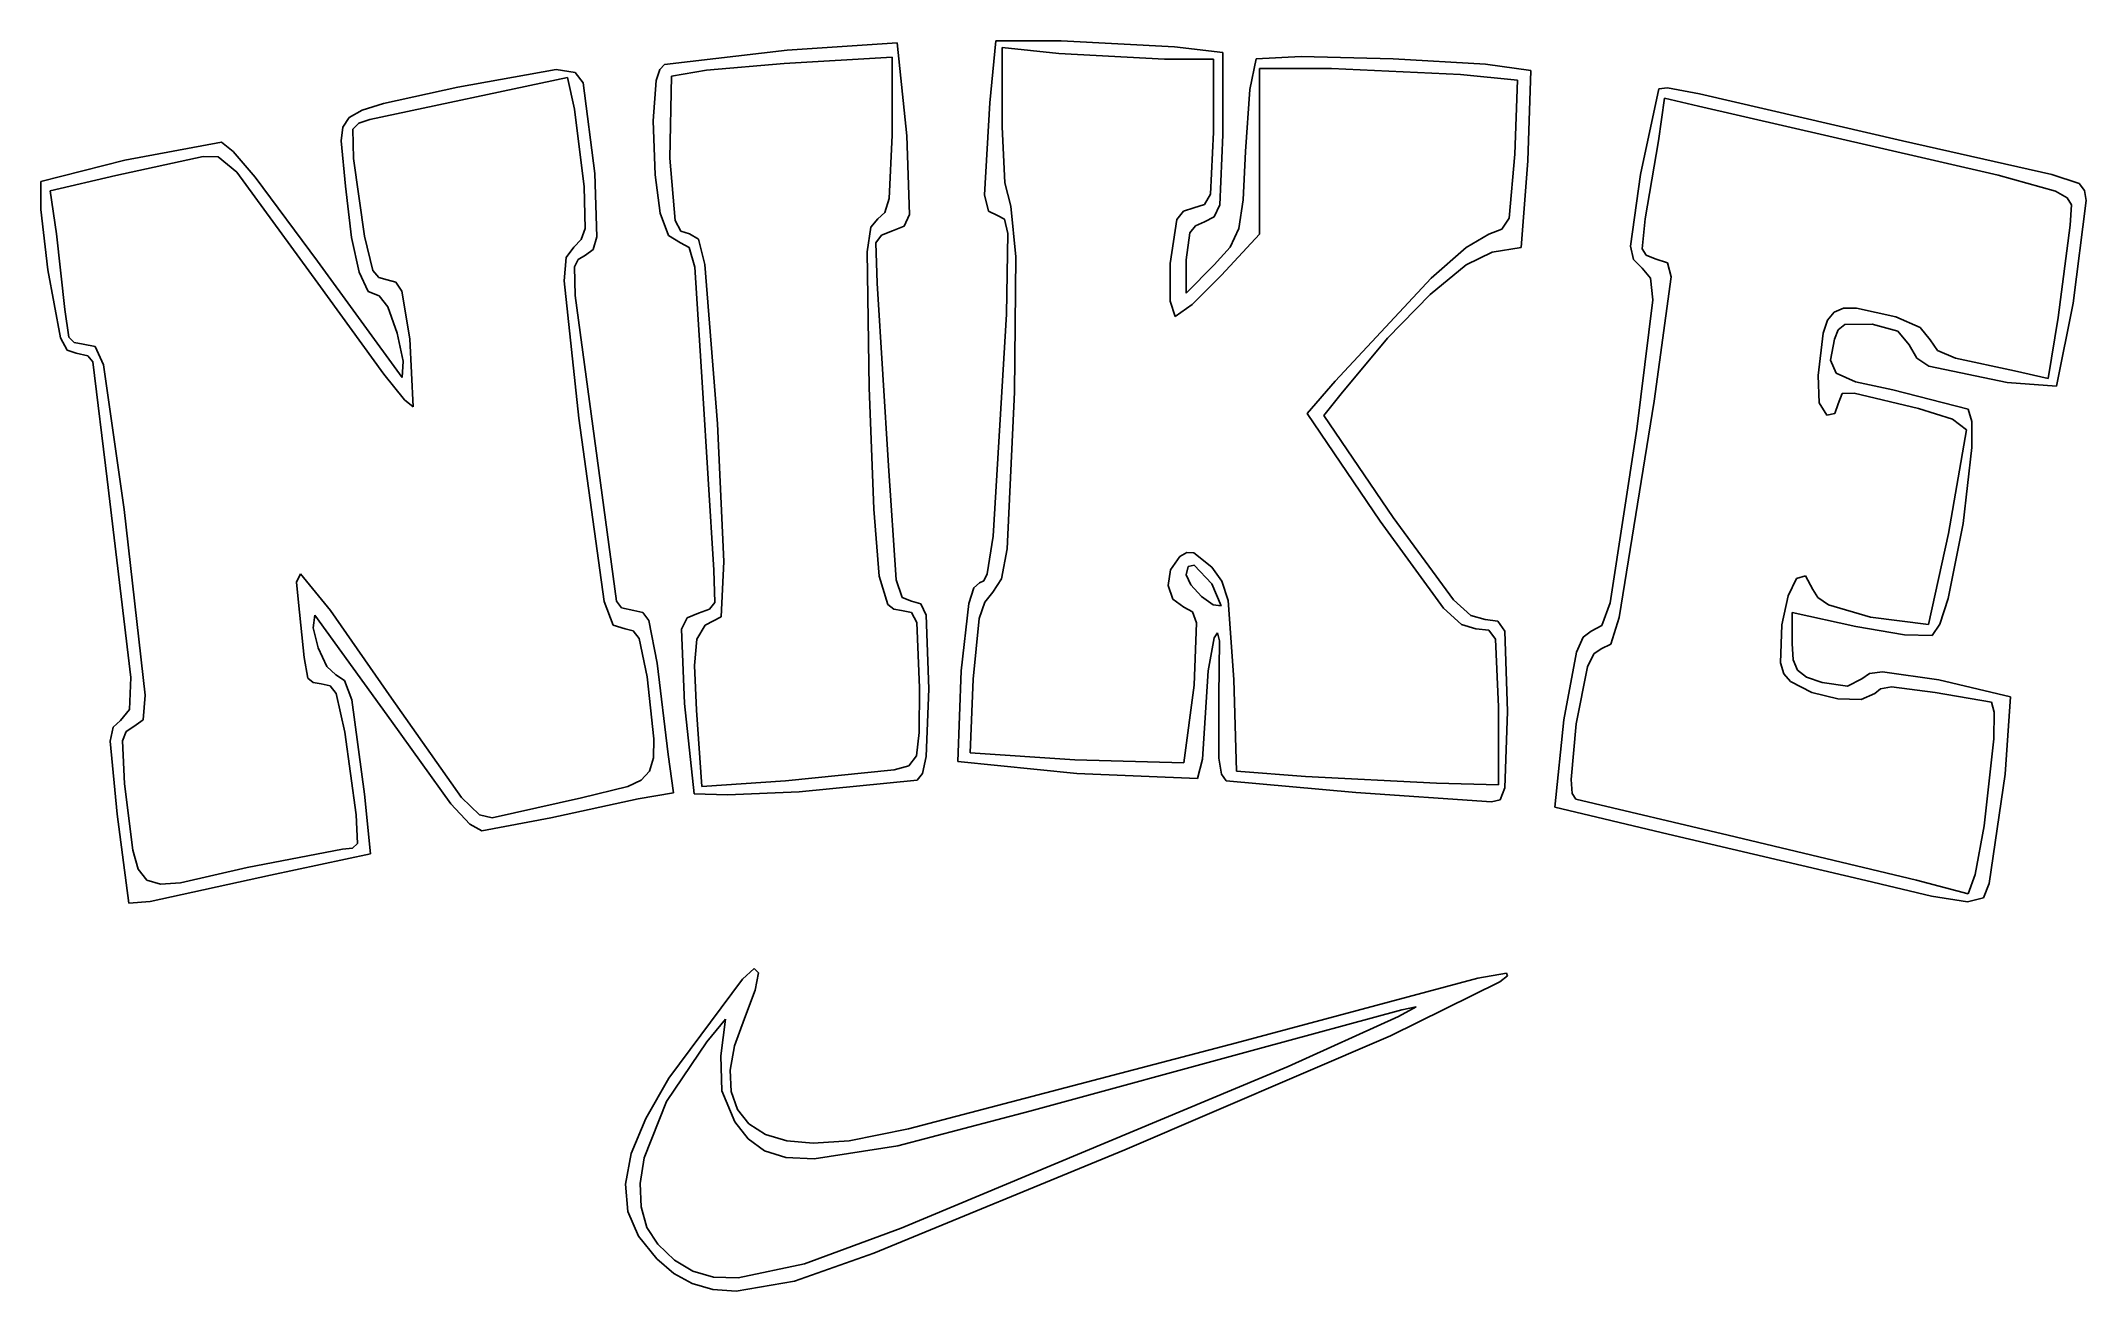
# Model space of a CAD drawing. Extents: x 2.7 to 81.3, y 31.3 to 79.3.
import ezdxf

# ---------------------------------------------------------------- set-up
doc = ezdxf.new("R2010")
doc.units = 0

msp = doc.modelspace()

# ---------------------------------------------------------------- linework, layer by layer
at = {"layer": 'Image'}
for p, q in [((26.67335, 78.382297), (31.379081, 78.933296)), ((35.404589, 78.672024), (31.259455, 78.420604)), ((31.379081, 78.933296), (35.600653, 79.214511)), ((35.404589, 75.668861), (35.404589, 78.672024)), ((35.600653, 79.214511), (35.975059, 75.640662)), ((39.162271, 76.911737), (39.387167, 79.292984)), ((39.387167, 79.292984), (41.893789, 79.289915)), ((41.806331, 78.814073), (39.637917, 79.040717)), ((39.637917, 79.040717), (39.637917, 75.991854)), ((45.86327, 78.587429), (41.806331, 78.814073)), ((41.893789, 79.289915), (46.252492, 79.064387)), ((47.751794, 78.587429), (45.86327, 78.587429)), ((46.252492, 79.064387), (48.104573, 78.841926)), ((47.751794, 75.789747), (47.751794, 78.587429)), ((48.104573, 78.841926), (48.104573, 75.683043)), ((49.144599, 77.431342), (49.390484, 78.601187)), ((49.390484, 78.601187), (51.115389, 78.695674)), ((51.115389, 78.695674), (54.654743, 78.60384)), ((54.654743, 78.60384), (58.19835, 78.400997)), ((22.936686, 77.881873), (15.355818, 76.277233)), ((18.732125, 77.516555), (22.507737, 78.19253)), ((22.507737, 78.19253), (23.230775, 78.078753)), ((23.212309, 76.665106), (22.936686, 77.881873)), ((23.230775, 78.078753), (23.549005, 77.676112)), ((26.236261, 76.217254), (26.345828, 77.768657)), ((26.345828, 77.768657), (26.48317, 78.196782)), ((26.48317, 78.196782), (26.67335, 78.382297)), ((26.930176, 77.937335), (26.868846, 74.795073)), ((28.277862, 78.174932), (26.930176, 77.937335)), ((31.259455, 78.420604), (28.277862, 78.174932)), ((52.286152, 78.234652), (49.515682, 78.234652)), ((49.515682, 78.234652), (49.515682, 75.051774)), ((57.238465, 78.006603), (52.286152, 78.234652)), ((59.420312, 77.778556), (57.238465, 78.006603)), ((58.19835, 78.400997), (59.936011, 78.162455)), ((59.318686, 74.944216), (59.420312, 77.778556)), ((59.936011, 78.162455), (59.825804, 74.686091)), ((15.877205, 76.885976), (18.732125, 77.516555)), ((23.549005, 77.676112), (23.98726, 74.2044)), ((48.976933, 75.039215), (49.144599, 77.431342)), ((64.142627, 74.15792), (64.847452, 77.456257)), ((65.068693, 77.093477), (64.841001, 75.459206)), ((64.847452, 77.456257), (65.184524, 77.490493)), ((66.376204, 76.790315), (65.068693, 77.093477)), ((65.184524, 77.490493), (66.40958, 77.263332)), ((66.40958, 77.263332), (74.210094, 75.449025)), ((14.315396, 75.981721), (14.562419, 76.356085)), ((14.562419, 76.356085), (15.060731, 76.63788)), ((15.355818, 76.277233), (14.926557, 76.136514)), ((15.060731, 76.63788), (15.877205, 76.885976)), ((23.581345, 73.692826), (23.212309, 76.665106)), ((26.303452, 74.142941), (26.236261, 76.217254)), ((38.959207, 73.387063), (39.162271, 76.911737)), ((73.151762, 75.226717), (66.376204, 76.790315)), ((5.944089, 74.716883), (9.651844, 75.398193)), ((9.651844, 75.398193), (10.106301, 75.042399)), ((14.25279, 75.455914), (14.315396, 75.981721)), ((14.413339, 73.71449), (14.25279, 75.455914)), ((14.926557, 76.136514), (14.704639, 75.901453)), ((14.704639, 75.901453), (14.729016, 74.781159)), ((35.294474, 73.236475), (35.404589, 75.668861)), ((35.975059, 75.640662), (36.079033, 72.630178)), ((39.637917, 75.991854), (39.734755, 73.838595)), ((47.636197, 73.402304), (47.751794, 75.789747)), ((48.104573, 75.683043), (47.991529, 73.000714)), ((64.841001, 75.459206), (64.324842, 72.461562)), ((74.210094, 75.449025), (79.942727, 74.163948)), ((2.724323, 73.894163), (5.944089, 74.716883)), ((8.946289, 74.857258), (5.602868, 74.123125)), ((9.52149, 74.836627), (8.946289, 74.857258)), ((10.240609, 74.247153), (9.52149, 74.836627)), ((10.106301, 75.042399), (10.952507, 74.063626)), ((14.729016, 74.781159), (15.150507, 71.796464)), ((26.868846, 74.795073), (27.080988, 72.397917)), ((48.890181, 73.194795), (48.976933, 75.039215)), ((49.515682, 75.051774), (49.515682, 71.868894)), ((59.1036, 72.479838), (59.318686, 74.944216)), ((59.825804, 74.686091), (59.569836, 71.355494)), ((77.877781, 74.136391), (73.151762, 75.226717)), ((2.720659, 72.817123), (2.724323, 73.894163)), ((5.602868, 74.123125), (3.075846, 73.538918)), ((13.356006, 69.985891), (10.240609, 74.247153)), ((10.952507, 74.063626), (13.336547, 70.835933)), ((23.98726, 74.2044), (24.068887, 71.765831)), ((26.498377, 72.68148), (26.303452, 74.142941)), ((39.734755, 73.838595), (39.967577, 72.942992)), ((63.76701, 71.414771), (64.142627, 74.15792)), ((80.085263, 73.519061), (77.877781, 74.136391)), ((79.942727, 74.163948), (80.994453, 73.818172)), ((3.075846, 73.538918), (3.317102, 71.88466)), ((14.650155, 71.746323), (14.413339, 73.71449)), ((23.62096, 72.090322), (23.581345, 73.692826)), ((35.128992, 72.695981), (35.294474, 73.236475)), ((39.113655, 72.753984), (38.959207, 73.387063)), ((47.408962, 73.013853), (47.636197, 73.402304)), ((48.725728, 72.087932), (48.890181, 73.194795)), ((80.534039, 73.271502), (80.085263, 73.519061)), ((80.700566, 73.002671), (80.534039, 73.271502)), ((81.258022, 73.168314), (80.765435, 69.217219)), ((80.994453, 73.818172), (81.201979, 73.548496)), ((81.201979, 73.548496), (81.258022, 73.168314)), ((2.983749, 70.499547), (2.720659, 72.817123)), ((26.82469, 71.816563), (26.498377, 72.68148)), ((27.080988, 72.397917), (27.289241, 71.986181)), ((34.590954, 72.1343), (34.865147, 72.458697)), ((34.865147, 72.458697), (35.128992, 72.695981)), ((36.079033, 72.630178), (35.870395, 72.174267)), ((39.45817, 72.590213), (39.113655, 72.753984)), ((39.72106, 72.448746), (39.45817, 72.590213)), ((39.854054, 71.896938), (39.72106, 72.448746)), ((39.967577, 72.942992), (40.154016, 70.99603)), ((46.090247, 70.738132), (46.34629, 72.427544)), ((46.34629, 72.427544), (46.596867, 72.749514)), ((46.596867, 72.749514), (46.995225, 72.879334)), ((46.995225, 72.879334), (47.408962, 73.013853)), ((47.399018, 72.33965), (47.060383, 72.189452)), ((47.778961, 72.530087), (47.399018, 72.33965)), ((47.991529, 73.000714), (47.778961, 72.530087)), ((58.822944, 72.067241), (59.1036, 72.479838)), ((64.324842, 72.461562), (64.204996, 71.305353)), ((80.650052, 72.215164), (80.700566, 73.002671)), ((3.317102, 71.88466), (3.639266, 68.974247)), ((14.937287, 70.410671), (14.650155, 71.746323)), ((15.150507, 71.796464), (15.462668, 70.472072)), ((23.190755, 71.367662), (23.471896, 71.662534)), ((23.471896, 71.662534), (23.62096, 72.090322)), ((24.068887, 71.765831), (23.923904, 71.285718)), ((27.286045, 71.531881), (26.82469, 71.816563)), ((27.616566, 71.357626), (27.286045, 71.531881)), ((27.289241, 71.986181), (27.62101, 71.88466)), ((27.62101, 71.88466), (27.972662, 71.67209)), ((27.972662, 71.67209), (28.222434, 70.709287)), ((34.456288, 71.188359), (34.590954, 72.1343)), ((34.998076, 71.830055), (34.785334, 71.535691)), ((34.785334, 71.535691), (34.831114, 69.982441)), ((35.423616, 71.991851), (34.998076, 71.830055)), ((35.870395, 72.174267), (35.423616, 71.991851)), ((39.79907, 68.797858), (39.854054, 71.896938)), ((46.843225, 71.923676), (46.693462, 70.880158)), ((47.060383, 72.189452), (46.843225, 71.923676)), ((49.515682, 71.868894), (48.059642, 70.28928)), ((48.387449, 71.369639), (48.725728, 72.087932)), ((57.446322, 71.352999), (58.319522, 71.870807)), ((58.319522, 71.870807), (58.822944, 72.067241)), ((80.184585, 68.665198), (80.650052, 72.215164)), ((13.336547, 70.835933), (16.592598, 66.360614)), ((22.809067, 70.073863), (22.888465, 70.975603)), ((22.888465, 70.975603), (23.190755, 71.367662)), ((23.35651, 70.896663), (23.208494, 70.611762)), ((23.628687, 71.067702), (23.35651, 70.896663)), ((23.923904, 71.285718), (23.628687, 71.067702)), ((27.832518, 70.60418), (27.616566, 71.357626)), ((28.222434, 70.709287), (28.706208, 64.582439)), ((34.53069, 65.982769), (34.456288, 71.188359)), ((40.154016, 70.99603), (40.101385, 65.799251)), ((46.081086, 69.298978), (46.090247, 70.738132)), ((46.693462, 70.880158), (46.693462, 69.605172)), ((46.693462, 69.605172), (47.779216, 70.690925)), ((47.779216, 70.690925), (48.387449, 71.369639)), ((57.44775, 70.69503), (56.072907, 69.558007)), ((56.112137, 70.183202), (57.446322, 71.352999)), ((58.450793, 71.179105), (57.44775, 70.69503)), ((59.569836, 71.355494), (58.450793, 71.179105)), ((63.883845, 70.891115), (63.76701, 71.414771)), ((64.210725, 70.566254), (63.883845, 70.891115)), ((64.204996, 71.305353), (64.369725, 71.060278)), ((64.369725, 71.060278), (64.713517, 70.921115)), ((64.713517, 70.921115), (65.177193, 70.771672)), ((65.177193, 70.771672), (65.328165, 70.228542)), ((3.471092, 67.891803), (2.983749, 70.499547)), ((15.88464, 66.493792), (13.356006, 69.985891)), ((15.285159, 69.673513), (14.937287, 70.410671)), ((15.462668, 70.472072), (15.695303, 70.200145)), ((15.695303, 70.200145), (16.013813, 70.120773)), ((16.013813, 70.120773), (16.344109, 70.028336)), ((16.344109, 70.028336), (16.575414, 69.6854)), ((23.372821, 64.797003), (22.809067, 70.073863)), ((23.208494, 70.611762), (23.237671, 69.512338)), ((28.131266, 65.975638), (27.832518, 70.60418)), ((34.831114, 69.982441), (35.265723, 62.977032)), ((48.059642, 70.28928), (46.934119, 69.173676)), ((52.419583, 66.230617), (56.112137, 70.183202)), ((64.534674, 70.184485), (64.210725, 70.566254)), ((64.619961, 69.353443), (64.534674, 70.184485)), ((65.328165, 70.228542), (64.673748, 65.451497)), ((15.704192, 69.500828), (15.285159, 69.673513)), ((16.038725, 69.08535), (15.704192, 69.500828)), ((16.575414, 69.6854), (16.893953, 67.854283)), ((23.237671, 69.512338), (24.821269, 57.768718)), ((46.272722, 68.709664), (46.081086, 69.298978)), ((46.934119, 69.173676), (46.272722, 68.709664)), ((56.072907, 69.558007), (54.437015, 67.871886)), ((64.011412, 64.385703), (64.619961, 69.353443)), ((80.765435, 69.217219), (80.116018, 66.031338)), ((3.639266, 68.974247), (3.786808, 67.910689)), ((16.397541, 68.072721), (16.038725, 69.08535)), ((39.291112, 60.272957), (39.79907, 68.797858)), ((71.166438, 68.071893), (71.333276, 68.567696)), ((71.333276, 68.567696), (71.582367, 68.879062)), ((71.582367, 68.879062), (71.940924, 69.026538)), ((71.987873, 68.397125), (71.73934, 68.199437)), ((71.940924, 69.026538), (72.436159, 69.030673)), ((73.041802, 68.416086), (71.987873, 68.397125)), ((72.436159, 69.030673), (73.945511, 68.691114)), ((74.029896, 68.144713), (73.041802, 68.416086)), ((73.945511, 68.691114), (74.885537, 68.283644)), ((79.805535, 66.327679), (80.184585, 68.665198)), ((3.731971, 67.420991), (3.471092, 67.891803)), ((3.786808, 67.910689), (4.00001, 67.70725)), ((4.00001, 67.70725), (4.344199, 67.651332)), ((4.344199, 67.651332), (4.805539, 67.549531)), ((4.805539, 67.549531), (5.124009, 66.850697)), ((16.631783, 66.989092), (16.397541, 68.072721)), ((16.893953, 67.854283), (17.010226, 65.242817)), ((54.437015, 67.871886), (52.650826, 65.740516)), ((70.970675, 66.444783), (71.166438, 68.071893)), ((71.591032, 67.842515), (71.444612, 67.033164)), ((71.73934, 68.199437), (71.591032, 67.842515)), ((74.46905, 67.619225), (74.029896, 68.144713)), ((74.759274, 67.111996), (74.46905, 67.619225)), ((74.885537, 68.283644), (75.268426, 67.817858)), ((75.268426, 67.817858), (75.553404, 67.400943)), ((4.074881, 67.298553), (3.731971, 67.420991)), ((4.525525, 67.200232), (4.074881, 67.298553)), ((4.712962, 66.963845), (4.525525, 67.200232)), ((5.265896, 62.465934), (4.712962, 66.963845)), ((5.124009, 66.850697), (5.917034, 61.30134)), ((16.592598, 66.360614), (16.631783, 66.989092)), ((71.444612, 67.033164), (71.659309, 66.534071)), ((75.218322, 66.805368), (74.759274, 67.111996)), ((78.224308, 66.174599), (75.218322, 66.805368)), ((75.553404, 67.400943), (76.238565, 67.108932)), ((76.238565, 67.108932), (78.507118, 66.616773)), ((16.682766, 65.510348), (15.88464, 66.493792)), ((28.567476, 58.969763), (28.131266, 65.975638)), ((34.708903, 61.308663), (34.53069, 65.982769)), ((51.344485, 64.986291), (52.419583, 66.230617)), ((71.009546, 65.389423), (70.970675, 66.444783)), ((71.659309, 66.534071), (72.400158, 66.201617)), ((72.400158, 66.201617), (73.83219, 65.892186)), ((80.116018, 66.031338), (78.224308, 66.174599)), ((78.507118, 66.616773), (79.805535, 66.327679)), ((17.010226, 65.242817), (16.682766, 65.510348)), ((40.101385, 65.799251), (39.831383, 59.779119)), ((52.650826, 65.740516), (51.992467, 64.90355)), ((64.673748, 65.451497), (63.333191, 57.141715)), ((71.303356, 64.916081), (71.009546, 65.389423)), ((71.740654, 65.352654), (71.612198, 64.984196)), ((71.896698, 65.744992), (71.740654, 65.352654)), ((72.358013, 65.765631), (71.896698, 65.744992)), ((74.827454, 65.177505), (72.358013, 65.765631)), ((73.83219, 65.892186), (76.726882, 65.152629)), ((24.353061, 57.766084), (23.372821, 64.797003)), ((28.706208, 64.582439), (28.944994, 59.296271)), ((54.152081, 60.850763), (51.344485, 64.986291)), ((51.992467, 64.90355), (54.652444, 60.98578)), ((71.612198, 64.984196), (71.303356, 64.916081)), ((76.130872, 64.762553), (74.827454, 65.177505)), ((76.663837, 64.352953), (76.130872, 64.762553)), ((76.726882, 65.152629), (76.875039, 64.680444)), ((76.875039, 64.680444), (76.874526, 63.671138)), ((62.981715, 57.716826), (64.011412, 64.385703)), ((75.97937, 60.378554), (76.663837, 64.352953)), ((76.874526, 63.671138), (76.541849, 60.76388)), ((35.265723, 62.977032), (35.566097, 58.590413)), ((6.170015, 54.842112), (5.265896, 62.465934)), ((5.917034, 61.30134), (6.72995, 54.159402)), ((34.915541, 58.736182), (34.708903, 61.308663)), ((56.585205, 57.512072), (54.152081, 60.850763)), ((54.652444, 60.98578), (56.964262, 57.827543)), ((76.541849, 60.76388), (75.95757, 57.87629)), ((39.059858, 58.829349), (39.291112, 60.272957)), ((39.831383, 59.779119), (39.613195, 58.637376)), ((75.201585, 56.883577), (75.97937, 60.378554)), ((28.601758, 57.727682), (28.567476, 58.969763)), ((28.944994, 59.296271), (28.843743, 57.168379)), ((46.007243, 58.378084), (46.094639, 58.975667)), ((46.094639, 58.975667), (46.459719, 59.489852)), ((46.459719, 59.489852), (46.721884, 59.637739)), ((46.778506, 59.111813), (46.693462, 58.782595)), ((46.721884, 59.637739), (46.990962, 59.626637)), ((47.003406, 59.155013), (46.778506, 59.111813)), ((46.990962, 59.626637), (47.680698, 59.083965)), ((47.691379, 58.444767), (47.003406, 59.155013)), ((47.680698, 59.083965), (48.072471, 58.545384)), ((12.541311, 58.504121), (12.694548, 58.818493)), ((12.606354, 57.729467), (12.541311, 58.504121)), ((12.694548, 58.818493), (13.845209, 57.410556)), ((35.240419, 57.646499), (34.915541, 58.736182)), ((35.566097, 58.590413), (35.794343, 57.917275)), ((38.357963, 57.686499), (38.544116, 58.287371)), ((38.544116, 58.287371), (38.765003, 58.479121)), ((38.765003, 58.479121), (38.924072, 58.554399)), ((38.924072, 58.554399), (39.059858, 58.829349)), ((39.273182, 58.126342), (38.962527, 57.736895)), ((39.613195, 58.637376), (39.273182, 58.126342)), ((46.185249, 57.849713), (46.007243, 58.378084)), ((46.693462, 58.782595), (46.873879, 58.396783)), ((46.873879, 58.396783), (47.286806, 57.956221)), ((48.040267, 57.591667), (47.691379, 58.444767)), ((47.691379, 58.444767), (47.691379, 58.444767)), ((48.072471, 58.545384), (48.314427, 57.800974)), ((69.816175, 57.982815), (70.139986, 58.639145)), ((70.139986, 58.639145), (70.4785, 58.748044)), ((70.4785, 58.748044), (70.758699, 58.22515)), ((70.758699, 58.22515), (70.951211, 57.911652)), ((12.82684, 55.612803), (12.606354, 57.729467)), ((13.845209, 57.410556), (16.178225, 54.044352)), ((24.695458, 56.856747), (24.353061, 57.766084)), ((24.821269, 57.768718), (25.016585, 57.522992)), ((25.016585, 57.522992), (25.486175, 57.420789)), ((25.486175, 57.420789), (25.830383, 57.338712)), ((25.830383, 57.338712), (26.068128, 57.032878)), ((27.976792, 57.313479), (28.390071, 57.468661)), ((28.390071, 57.468661), (28.601758, 57.727682)), ((35.475265, 57.464324), (35.240419, 57.646499)), ((35.773352, 57.420789), (35.475265, 57.464324)), ((36.146729, 57.338072), (35.773352, 57.420789)), ((35.794343, 57.917275), (36.15759, 57.773565)), ((36.354254, 56.952664), (36.146729, 57.338072)), ((36.15759, 57.773565), (36.511967, 57.67659)), ((36.511967, 57.67659), (36.710242, 57.234761)), ((38.057643, 55.103666), (38.357963, 57.686499)), ((38.962527, 57.736895), (38.74875, 57.115297)), ((46.616376, 57.543164), (46.185249, 57.849713)), ((46.944833, 57.369887), (46.616376, 57.543164)), ((47.101979, 56.942251), (46.944833, 57.369887)), ((47.286806, 57.956221), (47.739763, 57.631114)), ((47.739763, 57.631114), (48.040267, 57.591667)), ((48.314427, 57.800974), (48.531804, 54.766847)), ((57.274892, 56.884812), (56.585205, 57.512072)), ((56.964262, 57.827543), (57.633666, 57.230404)), ((62.662924, 56.840562), (62.981715, 57.716826)), ((69.580082, 56.863415), (69.816175, 57.982815)), ((72.419, 56.801995), (69.976766, 57.3379)), ((69.976766, 57.3379), (69.976766, 56.154711)), ((70.951211, 57.911652), (71.369358, 57.637359)), ((71.369358, 57.637359), (72.984279, 57.157595)), ((75.95757, 57.87629), (75.642555, 56.89157)), ((13.236241, 57.242227), (13.176533, 56.755532)), ((13.176533, 56.755532), (13.373739, 55.982346)), ((16.180224, 53.160643), (13.236241, 57.242227)), ((25.152938, 56.715233), (24.695458, 56.856747)), ((25.469926, 56.630852), (25.152938, 56.715233)), ((25.698179, 56.335875), (25.469926, 56.630852)), ((26.068128, 57.032878), (26.382201, 55.392318)), ((27.326092, 56.696094), (27.533279, 57.133553)), ((27.432354, 53.850686), (27.326092, 56.696094)), ((27.533279, 57.133553), (27.976792, 57.313479)), ((28.225754, 56.856926), (27.904558, 56.316411)), ((28.843743, 57.168379), (28.225754, 56.856926)), ((36.462921, 54.45021), (36.354254, 56.952664)), ((36.710242, 57.234761), (36.815698, 54.411109)), ((38.74875, 57.115297), (38.522015, 54.774959)), ((47.001871, 54.551505), (47.101979, 56.942251)), ((47.907789, 56.554219), (47.780036, 56.362457)), ((47.980135, 56.246644), (47.907789, 56.554219)), ((57.823787, 56.715233), (57.274892, 56.884812)), ((57.633666, 57.230404), (58.176544, 57.06801)), ((58.317053, 56.661098), (57.823787, 56.715233)), ((58.176544, 57.06801), (58.674112, 57.010161)), ((58.574284, 56.320989), (58.317053, 56.661098)), ((58.674112, 57.010161), (58.930872, 56.619765)), ((58.930872, 56.619765), (59.04067, 53.540237)), ((61.945773, 56.39141), (62.252739, 56.622711)), ((62.252739, 56.622711), (62.662924, 56.840562)), ((63.333191, 57.141715), (63.007317, 56.125877)), ((69.521514, 55.401869), (69.580082, 56.863415)), ((74.287524, 56.478653), (72.419, 56.801995)), ((72.984279, 57.157595), (75.201585, 56.883577)), ((75.642555, 56.89157), (75.35041, 56.453804)), ((13.373739, 55.982346), (13.705718, 55.266381)), ((26.003785, 54.863152), (25.698179, 56.335875)), ((27.904558, 56.316411), (27.817055, 55.307629)), ((47.780036, 56.362457), (47.550283, 55.098021)), ((47.958709, 54.132154), (47.980135, 56.246644)), ((58.687893, 53.716627), (58.574284, 56.320989)), ((61.199455, 53.214083), (61.687982, 55.811183)), ((61.687982, 55.811183), (61.945773, 56.39141)), ((62.641105, 55.939529), (62.349047, 55.74709)), ((63.007317, 56.125877), (62.641105, 55.939529)), ((69.976766, 56.154711), (70.01491, 55.522772)), ((75.35041, 56.453804), (74.287524, 56.478653)), ((12.972435, 54.822272), (12.82684, 55.612803)), ((13.705718, 55.266381), (14.05033, 54.951346)), ((26.382201, 55.392318), (26.812256, 51.887403)), ((27.817055, 55.307629), (27.90014, 53.59137)), ((37.927497, 51.615869), (38.057643, 55.103666)), ((47.550283, 55.098021), (47.434184, 53.296474)), ((62.107251, 55.248834), (61.682483, 53.058495)), ((62.349047, 55.74709), (62.107251, 55.248834)), ((69.653593, 54.984461), (69.521514, 55.401869)), ((69.905956, 54.691253), (69.653593, 54.984461)), ((70.01491, 55.522772), (70.174027, 55.120605)), ((70.174027, 55.120605), (70.521145, 54.860524)), ((72.641212, 54.793421), (72.934675, 55.000666)), ((72.934675, 55.000666), (73.443394, 55.064444)), ((73.443394, 55.064444), (75.602457, 54.755197)), ((6.117411, 53.614766), (6.170015, 54.842112)), ((13.176289, 54.650763), (12.972435, 54.822272)), ((13.486946, 54.598569), (13.176289, 54.650763)), ((13.824332, 54.518618), (13.486946, 54.598569)), ((14.063436, 54.231026), (13.824332, 54.518618)), ((14.05033, 54.951346), (14.384512, 54.733467)), ((14.385808, 52.746488), (14.063436, 54.231026)), ((14.384512, 54.733467), (14.657074, 53.98816)), ((26.255525, 52.491864), (26.003785, 54.863152)), ((36.447293, 52.734161), (36.462921, 54.45021)), ((36.815698, 54.411109), (36.712014, 51.804084)), ((38.522015, 54.774959), (38.403196, 51.952739)), ((46.605234, 51.570528), (47.001871, 54.551505)), ((48.531804, 54.766847), (48.633739, 51.247184)), ((70.720094, 54.266123), (69.905956, 54.691253)), ((70.521145, 54.860524), (71.123292, 54.654846)), ((71.719694, 54.01976), (70.720094, 54.266123)), ((71.123292, 54.654846), (72.092758, 54.514499)), ((72.092758, 54.514499), (72.641212, 54.793421)), ((73.139846, 54.226507), (72.620897, 53.992957)), ((73.366368, 54.412023), (73.139846, 54.226507)), ((73.786173, 54.480766), (73.366368, 54.412023)), ((75.459056, 54.273016), (73.786173, 54.480766)), ((77.626271, 53.893014), (75.459056, 54.273016)), ((75.602457, 54.755197), (78.357081, 54.096949)), ((5.779217, 53.191702), (6.117411, 53.614766)), ((6.72995, 54.159402), (6.649192, 53.218009)), ((14.657074, 53.98816), (15.149113, 50.365241)), ((16.178225, 54.044352), (18.87325, 50.238141)), ((27.809764, 50.381603), (27.432354, 53.850686)), ((27.90014, 53.59137), (28.101646, 50.651456)), ((47.957371, 51.744411), (47.958709, 54.132154)), ((58.687893, 50.718018), (58.687893, 53.716627)), ((59.04067, 53.540237), (58.938312, 50.605792)), ((72.620897, 53.992957), (71.719694, 54.01976)), ((77.732376, 53.513363), (77.626271, 53.893014)), ((77.713787, 52.484937), (77.732376, 53.513363)), ((78.357081, 54.096949), (78.145582, 51.127411)), ((5.376233, 52.396669), (5.489509, 52.929438)), ((5.489509, 52.929438), (5.779217, 53.191702)), ((6.000494, 52.767466), (5.854337, 52.406588)), ((6.291714, 52.958901), (6.000494, 52.767466)), ((6.649192, 53.218009), (6.291714, 52.958901)), ((14.829122, 49.571492), (14.385808, 52.746488)), ((18.467256, 49.990499), (16.180224, 53.160643)), ((36.340402, 51.831299), (36.447293, 52.734161)), ((47.434184, 53.296474), (47.331627, 51.709299)), ((60.859951, 49.861465), (61.199455, 53.214083)), ((61.682483, 53.058495), (61.47989, 50.922163)), ((5.644406, 49.598128), (5.376233, 52.396669)), ((5.854337, 52.406588), (5.927622, 50.755313)), ((26.242517, 51.759194), (26.255525, 52.491864)), ((26.812256, 51.887403), (27.011189, 50.410956)), ((38.403196, 51.952739), (42.427382, 51.684801)), ((77.342207, 49.144931), (77.713787, 52.484937)), ((25.775908, 50.899938), (26.0935, 51.248542)), ((26.0935, 51.248542), (26.242517, 51.759194)), ((31.312147, 50.879553), (35.492783, 51.293644)), ((35.492783, 51.293644), (36.052236, 51.448751)), ((35.492783, 51.293644), (35.492783, 51.293644)), ((36.052236, 51.448751), (36.340402, 51.831299)), ((36.575031, 51.158416), (36.374728, 50.899074)), ((36.712014, 51.804084), (36.575031, 51.158416)), ((42.506702, 51.155219), (37.927497, 51.615869)), ((42.427382, 51.684801), (46.605234, 51.570528)), ((47.134435, 50.96027), (42.506702, 51.155219)), ((47.331627, 51.709299), (47.134435, 50.96027)), ((48.058912, 51.127924), (47.957371, 51.744411)), ((48.230219, 50.876849), (48.058912, 51.127924)), ((48.633739, 51.247184), (51.279569, 51.046156)), ((78.145582, 51.127411), (77.537665, 46.925662)), ((5.927622, 50.755313), (6.247378, 48.209582)), ((15.149113, 50.365241), (15.374363, 48.072188)), ((23.486005, 50.22669), (25.257173, 50.65341)), ((25.257173, 50.65341), (25.775908, 50.899938)), ((27.011189, 50.410956), (25.651646, 50.176885)), ((29.091177, 50.332637), (27.809764, 50.381603)), ((27.809764, 50.381603), (27.809764, 50.381603)), ((28.101646, 50.651456), (31.312147, 50.879553)), ((31.840214, 50.456598), (29.091177, 50.332637)), ((36.374728, 50.899074), (31.840214, 50.456598)), ((53.219844, 50.423965), (48.230219, 50.876849)), ((51.279569, 51.046156), (56.306646, 50.781573)), ((58.42331, 50.063302), (53.219844, 50.423965)), ((53.219844, 50.423965), (53.219844, 50.423965)), ((56.306646, 50.781573), (58.687893, 50.718018)), ((58.938312, 50.605792), (58.751885, 50.145339)), ((61.47989, 50.922163), (61.525749, 50.38357)), ((61.525749, 50.38357), (61.669572, 50.16701)), ((6.100613, 46.181864), (5.644406, 49.598128)), ((14.875991, 48.472202), (14.829122, 49.571492)), ((19.193628, 49.211771), (18.467256, 49.990499)), ((18.87325, 50.238141), (19.567962, 49.567324)), ((19.567962, 49.567324), (20.046426, 49.458457)), ((20.046426, 49.458457), (23.486005, 50.22669)), ((25.651646, 50.176885), (22.300906, 49.448474)), ((58.751885, 50.145339), (58.42331, 50.063302)), ((65.214272, 48.828813), (60.859951, 49.861465)), ((61.669572, 50.16701), (67.507315, 48.791483)), ((19.655076, 48.954712), (19.193628, 49.211771)), ((22.300906, 49.448474), (19.655076, 48.954712)), ((72.798986, 47.05168), (65.214272, 48.828813)), ((67.507315, 48.791483), (74.73925, 47.054797)), ((76.997636, 47.278998), (77.342196, 49.144931)), ((77.342196, 49.144931), (77.342207, 49.144931)), ((6.247378, 48.209582), (6.458347, 47.483982)), ((10.644329, 47.545495), (14.305384, 48.248577)), ((15.374363, 48.072188), (11.542966, 47.252726)), ((14.305384, 48.248577), (14.683773, 48.291095)), ((14.683773, 48.291095), (14.875991, 48.472202)), ((6.458347, 47.483982), (6.790717, 47.063786)), ((11.542966, 47.252726), (6.91782, 46.244345)), ((8.081685, 46.961299), (10.644329, 47.545495)), ((10.644329, 47.545495), (10.644329, 47.545495)), ((76.724837, 46.528473), (76.997636, 47.278998)), ((6.790717, 47.063786), (7.309995, 46.904418)), ((7.309995, 46.904418), (8.081685, 46.961299)), ((75.326646, 46.439573), (72.798986, 47.05168)), ((72.798986, 47.05168), (72.798986, 47.05168)), ((74.73925, 47.054797), (76.724837, 46.528473)), ((76.706613, 46.221246), (75.326646, 46.439573)), ((77.317436, 46.386631), (76.706613, 46.221246)), ((77.537665, 46.925662), (77.317436, 46.386631)), ((6.91782, 46.244345), (6.100613, 46.181864)), ((6.100613, 46.181864), (6.100613, 46.181864)), ((26.834936, 39.451742), (29.668314, 43.253187)), ((29.668314, 43.253187), (30.117016, 43.663453)), ((30.117016, 43.663453), (30.279668, 43.500117)), ((30.279668, 43.500117), (30.153078, 42.83636)), ((48.633739, 40.812922), (57.894144, 43.29792)), ((57.894144, 43.29792), (58.996665, 43.493716)), ((59.033985, 43.385415), (58.744064, 43.1498)), ((58.996665, 43.493716), (59.033985, 43.385415)), ((30.153078, 42.83636), (29.734054, 41.745365)), ((58.744064, 43.1498), (54.542759, 41.086495)), ((29.003938, 41.722196), (28.294638, 40.853458)), ((28.834351, 40.311087), (29.003938, 41.722196)), ((29.734054, 41.745365), (29.35439, 40.695718)), ((54.983731, 42.073882), (49.515682, 40.596136)), ((50.618356, 39.907927), (54.856039, 41.820621)), ((54.856039, 41.820621), (55.526514, 42.195159)), ((55.526514, 42.195159), (54.983731, 42.073882)), ((28.294638, 40.853458), (26.747807, 38.560322)), ((54.542759, 41.086495), (44.340001, 36.706168)), ((28.864802, 38.964706), (28.834351, 40.311087)), ((29.35439, 40.695718), (29.18729, 39.757298)), ((36.038847, 37.505139), (48.633739, 40.812922)), ((49.515682, 40.596136), (40.696249, 38.193658)), ((25.944889, 37.909179), (26.834936, 39.451742)), ((29.18729, 39.757298), (29.227826, 38.939043)), ((35.757366, 33.694843), (50.618356, 39.907927)), ((26.747807, 38.560322), (25.891771, 36.391771)), ((29.37202, 37.772593), (28.864802, 38.964706)), ((29.227826, 38.939043), (29.471066, 38.249889)), ((25.393018, 36.563281), (25.944889, 37.909179)), ((29.87978, 37.122239), (29.37202, 37.772593)), ((29.471066, 38.249889), (29.91208, 37.698774)), ((29.91208, 37.698774), (30.545938, 37.294634)), ((40.696249, 38.193658), (35.628014, 36.857949)), ((30.510702, 36.667674), (29.87978, 37.122239)), ((30.545938, 37.294634), (31.367709, 37.046406)), ((31.367709, 37.046406), (32.372463, 36.963027)), ((32.372463, 36.963027), (33.759478, 37.04697)), ((33.759478, 37.04697), (36.038847, 37.505139)), ((25.169632, 35.382465), (25.393018, 36.563281)), ((25.891771, 36.391771), (25.735042, 35.404706)), ((31.332886, 36.41143), (30.510702, 36.667674)), ((32.414433, 36.35604), (31.332886, 36.41143)), ((35.628014, 36.857949), (32.414433, 36.35604)), ((44.340001, 36.706168), (34.705503, 32.728951)), ((25.265042, 34.335152), (25.169632, 35.382465)), ((25.735042, 35.404706), (25.765701, 34.509375)), ((25.669558, 33.38976), (25.265042, 34.335152)), ((25.765701, 34.509375), (25.988644, 33.725974)), ((26.373489, 32.514707), (25.669558, 33.38976)), ((25.988644, 33.725974), (26.408767, 33.0747)), ((26.408767, 33.0747), (27.053368, 32.46388)), ((32.039691, 32.327807), (35.757366, 33.694843)), ((35.757366, 33.694843), (35.757366, 33.694843)), ((27.02957, 31.955787), (26.373489, 32.514707)), ((26.373489, 32.514707), (26.373489, 32.514707)), ((27.053368, 32.46388), (27.751218, 32.04333)), ((29.499584, 31.785834), (32.039691, 32.327807)), ((34.705503, 32.728951), (31.657807, 31.663515)), ((27.734977, 31.562646), (27.02957, 31.955787)), ((28.520107, 31.336067), (27.734977, 31.562646)), ((27.751218, 32.04333), (28.550548, 31.816248)), ((28.550548, 31.816248), (29.499584, 31.785834)), ((31.657807, 31.663515), (29.415357, 31.276831)), ((29.415357, 31.276831), (28.520107, 31.336067))]:
    msp.add_line(p, q, dxfattribs=at)

doc.saveas('drawing.dxf')
